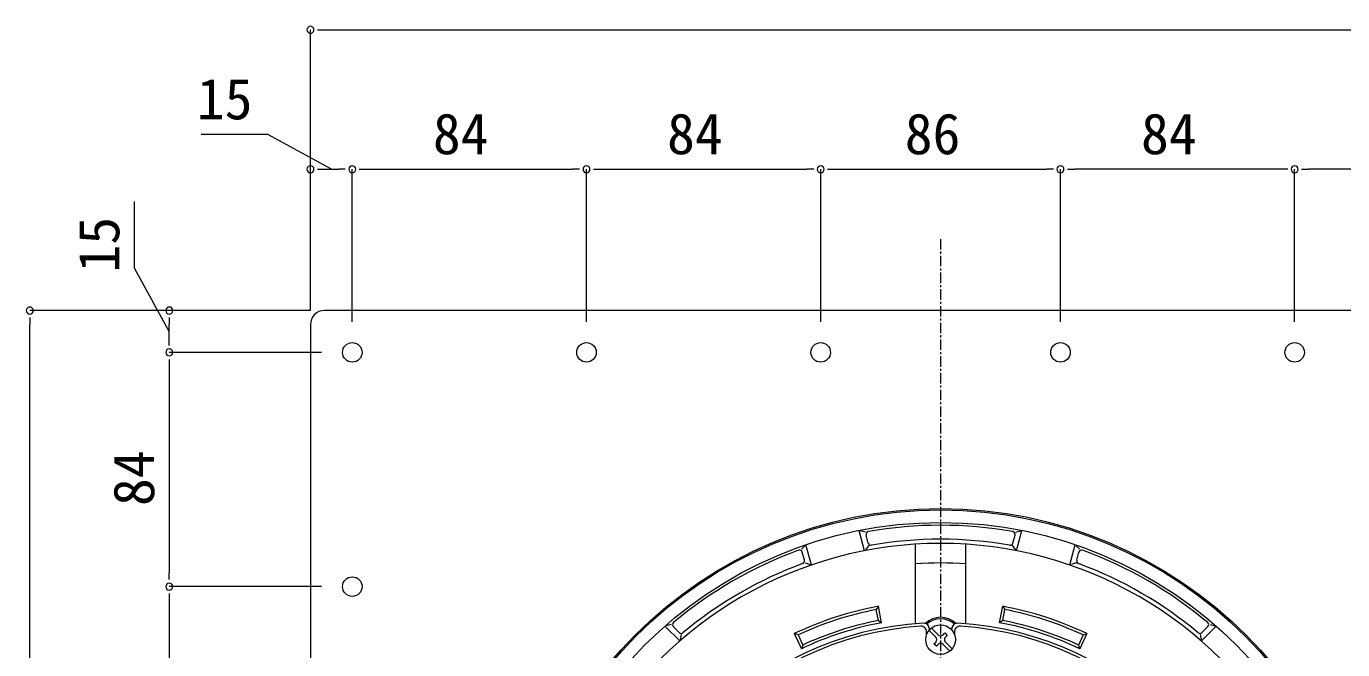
# Model space of a CAD drawing. Units: millimetres, scale not verified. Extents: x -1380 to 1380, y -955 to 955.
# Drawn here: x -778 to -305.9, y 329.3 to 552.8 of the extents above; entities that cross this region are included whole.
import ezdxf
from ezdxf.enums import TextEntityAlignment as Align

# ---------------------------------------------------------------- set-up
doc = ezdxf.new("R2010")
doc.units = ezdxf.units.MM
doc.header["$LTSCALE"] = 3
doc.linetypes.add('USER1', pattern=[2, 1.25, -0.25, 0.25, -0.25])
for name, color, linetype, lineweight in [('0-0_0', 7, 'Continuous', 15), ('0-2_L-2', 7, 'Continuous', 18), ('0-3_L-1', 7, 'Continuous', 18), ('0-4_L-5', 2, 'USER1', 18), ('0-5_L-3', 7, 'Continuous', 18), ('0-8_SUNPO', 7, 'Continuous', 18), ('0-B_L-1a', 3, 'Continuous', 18), ('0-C_L-1b', 150, 'Continuous', 18)]:
    doc.layers.add(name, color=color, linetype=linetype, lineweight=lineweight)
doc.styles.add('ＭＳ ゴシック', font='')
doc.styles.get('ＭＳ ゴシック').set_extended_font_data('MS Gothic')

msp = doc.modelspace()

# ---------------------------------------------------------------- linework, layer by layer
at = {"layer": '0-0_0'}
for p, q in [((-673.579, 551.564), (-671.079, 551.564)), ((-673.579, 501.564), (-671.079, 501.564)), ((-663.579, 501.564), (-666.079, 501.564)), ((-658.579, 501.564), (-656.079, 501.564)), ((-579.579, 501.564), (-582.079, 501.564)), ((-574.579, 501.564), (-572.079, 501.564)), ((-495.579, 501.564), (-498.079, 501.564)), ((-490.579, 501.564), (-488.079, 501.564)), ((-409.579, 501.564), (-412.079, 501.564)), ((-404.579, 501.564), (-402.079, 501.564)), ((-325.579, 501.564), (-328.079, 501.564)), ((-320.579, 501.564), (-318.079, 501.564)), ((-776.747, 448.397), (-776.747, 445.897)), ((-726.747, 448.397), (-726.747, 445.897)), ((-726.747, 438.397), (-726.747, 440.897)), ((-726.747, 433.397), (-726.747, 430.897)), ((-726.747, 354.397), (-726.747, 356.897)), ((-726.747, 349.397), (-726.747, 346.897))]:
    msp.add_line(p, q, dxfattribs=at)
for centre, start, end in [((-676.079, 551.564), 0, 180), ((-676.079, 551.564), 180, 0), ((-676.079, 501.564), 0, 180), ((-676.079, 501.564), 180, 0), ((-661.079, 501.564), 0, 180), ((-661.079, 501.564), 0, 180), ((-661.079, 501.564), 180, 0), ((-661.079, 501.564), 180, 0), ((-577.079, 501.564), 0, 180), ((-577.079, 501.564), 0, 180), ((-577.079, 501.564), 180, 0), ((-577.079, 501.564), 180, 0), ((-493.079, 501.564), 0, 180), ((-493.079, 501.564), 0, 180), ((-493.079, 501.564), 180, 0), ((-493.079, 501.564), 180, 0), ((-407.079, 501.564), 0, 180), ((-407.079, 501.564), 0, 180), ((-407.079, 501.564), 180, 0), ((-407.079, 501.564), 180, 0), ((-323.079, 501.564), 0, 180), ((-323.079, 501.564), 0, 180), ((-323.079, 501.564), 180, 0), ((-323.079, 501.564), 180, 0), ((-776.747, 450.897), 90, 270), ((-776.747, 450.897), 270, 90), ((-726.747, 450.897), 90, 270), ((-726.747, 450.897), 270, 90), ((-726.747, 435.897), 90, 270), ((-726.747, 435.897), 90, 270), ((-726.747, 435.897), 270, 90), ((-726.747, 435.897), 270, 90), ((-726.747, 351.897), 90, 270), ((-726.747, 351.897), 90, 270), ((-726.747, 351.897), 270, 90), ((-726.747, 351.897), 270, 90)]:
    msp.add_arc(centre, 1.25, start, end, dxfattribs=at)
at = {"layer": '0-2_L-2'}
for radius in [155, 154.5]:
    msp.add_circle((-450.079, 224.897), radius, dxfattribs=at)
at = {"layer": '0-3_L-1'}
for p, q in [((-229.079, 450.897), (-671.079, 450.897)), ((-676.079, 445.897), (-676.079, 3.897))]:
    msp.add_line(p, q, dxfattribs=at)
for centre in [(-661.079, 435.897), (-577.079, 435.897), (-493.079, 435.897), (-407.079, 435.897), (-323.079, 435.897), (-661.079, 351.897)]:
    msp.add_circle(centre, 3.5, dxfattribs=at)
msp.add_arc((-671.079, 445.897), 5, 90, 180, dxfattribs=at)
at = {"layer": '0-4_L-5'}
msp.add_line((-450.079, 476.517), (-450.079, -26.723), dxfattribs=at)
at = {"layer": '0-5_L-3'}
for p, q in [((-451.813, 333.781), (-454.192, 336.161)), ((-453.344, 337.009), (-450.964, 334.63)), ((-449.196, 334.63), (-448.56, 335.266)), ((-452.449, 331.377), (-451.813, 332.013)), ((-446.816, 328.785), (-449.196, 331.165)), ((-448.348, 332.013), (-445.968, 329.633))]:
    msp.add_line(p, q, dxfattribs=at)
for points in [[(-448.56, 335.266), (-447.711, 334.417), (-448.348, 333.781)], [(-450.964, 331.165), (-451.6, 330.528), (-452.449, 331.377)]]:
    msp.add_lwpolyline(points, dxfattribs=at)
msp.add_circle((-450.08, 332.897), 5.3, dxfattribs=at)
for centre, start, end in [((-452.696, 332.897), 315, 45), ((-450.08, 335.513), 225, 315), ((-450.08, 330.281), 45, 135), ((-447.464, 332.897), 135, 225)]:
    msp.add_arc(centre, 1.25, start, end, dxfattribs=at)
at = {"layer": '0-8_SUNPO'}
for p, q in [((-676.079, 450.897), (-676.079, 551.564)), ((-671.079, 551.564), (-229.079, 551.564)), ((-676.079, 450.897), (-676.079, 501.564)), ((-671.079, 501.564), (-666.079, 501.564)), ((-661.079, 446.897), (-661.079, 501.564)), ((-661.079, 446.897), (-661.079, 501.564)), ((-656.079, 501.564), (-582.079, 501.564)), ((-577.079, 446.897), (-577.079, 501.564)), ((-577.079, 446.897), (-577.079, 501.564)), ((-572.079, 501.564), (-498.079, 501.564)), ((-493.079, 446.897), (-493.079, 501.564)), ((-493.079, 446.897), (-493.079, 501.564)), ((-488.079, 501.564), (-412.079, 501.564)), ((-407.079, 446.897), (-407.079, 501.564)), ((-407.079, 446.897), (-407.079, 501.564)), ((-328.079, 501.564), (-402.079, 501.564)), ((-323.079, 446.897), (-323.079, 501.564)), ((-323.079, 446.897), (-323.079, 501.564)), ((-244.079, 501.564), (-318.079, 501.564)), ((-676.079, 450.897), (-776.747, 450.897)), ((-676.079, 450.897), (-726.747, 450.897)), ((-776.747, 3.897), (-776.747, 445.897)), ((-726.747, 440.897), (-726.747, 445.897)), ((-672.079, 435.897), (-726.747, 435.897)), ((-672.079, 435.897), (-726.747, 435.897)), ((-726.747, 430.897), (-726.747, 356.897)), ((-672.079, 351.897), (-726.747, 351.897)), ((-672.079, 351.897), (-726.747, 351.897)), ((-726.747, 346.897), (-726.747, 272.897))]:
    msp.add_line(p, q, dxfattribs=at)
for points in [[(-668.579, 501.564), (-691.366, 514.064), (-715.295, 514.064)], [(-726.747, 443.397), (-739.247, 466.084), (-739.247, 490.013)]]:
    msp.add_lwpolyline(points, dxfattribs=at)
at = {"layer": '0-B_L-1a'}
for p, q in [((-455.079, 334.656), (-455.079, 335.676)), ((-454.079, 336.736), (-454.079, 336.374)), ((-446.079, 336.374), (-446.079, 336.736)), ((-445.079, 335.676), (-445.079, 334.654))]:
    msp.add_line(p, q, dxfattribs=at)
for centre, radius, start, end in [((-450.079, 224.897), 114, 93.07089, 266.92911), ((-450.079, 224.897), 113, 93.61565, 266.38435), ((-457.079, 335.676), 2, 0, 93.61565), ((-456.079, 336.736), 2, 0, 93.07089), ((-444.079, 336.736), 2, 86.92911, 180), ((-443.079, 335.676), 2, 86.38435, 180), ((-450.079, 224.897), 114, 273.07089, 86.92911), ((-450.079, 224.897), 113, 273.61565, 86.38435)]:
    msp.add_arc(centre, radius, start, end, dxfattribs=at)
at = {"layer": '0-C_L-1b'}
for p, q in [((-477.338, 364.765), (-479.284, 372.026)), ((-477.057, 371.443), (-478.8, 371.9)), ((-475.996, 367.483), (-476.775, 370.392)), ((-424.163, 367.483), (-423.383, 370.392)), ((-423.102, 371.443), (-421.359, 371.9)), ((-422.82, 364.765), (-420.875, 372.026)), ((-499.989, 365.298), (-498.708, 366.565)), ((-498.928, 361.338), (-499.708, 364.247)), ((-496.407, 359.656), (-498.352, 366.917)), ((-475.758, 366.597), (-477.012, 365.144)), ((-459.079, 338.541), (-459.079, 367.111)), ((-441.079, 338.541), (-441.079, 367.111)), ((-424.4, 366.597), (-423.147, 365.144)), ((-403.752, 359.656), (-401.806, 366.917)), ((-400.17, 365.298), (-401.451, 366.565)), ((-401.231, 361.338), (-400.451, 364.247)), ((-498.691, 360.452), (-496.879, 359.821)), ((-401.468, 360.452), (-403.28, 359.821)), ((-472.376, 344.842), (-473.167, 343.674)), ((-471.231, 338.952), (-472.376, 344.842)), ((-428.928, 338.952), (-427.783, 344.842)), ((-427.783, 344.842), (-426.991, 343.674)), ((-472.404, 339.747), (-473.167, 343.674)), ((-427.755, 339.747), (-426.991, 343.674)), ((-543.621, 332.397), (-548.936, 337.713)), ((-546.715, 338.321), (-548.454, 337.845)), ((-543.817, 335.422), (-545.946, 337.551)), ((-472.404, 339.747), (-471.231, 338.952)), ((-427.755, 339.747), (-428.928, 338.952)), ((-356.538, 332.397), (-351.223, 337.713)), ((-356.342, 335.422), (-354.212, 337.551)), ((-353.443, 338.321), (-351.705, 337.845)), ((-543.168, 334.773), (-543.527, 332.888)), ((-501.216, 334.56), (-502.543, 335.04)), ((-502.543, 335.04), (-500.008, 329.602)), ((-501.216, 334.56), (-499.526, 330.935)), ((-499.526, 330.935), (-500.008, 329.602)), ((-398.943, 334.56), (-400.633, 330.935)), ((-400.633, 330.935), (-400.151, 329.602)), ((-397.615, 335.04), (-400.151, 329.602)), ((-398.943, 334.56), (-397.615, 335.04)), ((-356.991, 334.773), (-356.632, 332.888))]:
    msp.add_line(p, q, dxfattribs=at)
msp.add_circle((-450.079, 224.897), 150, dxfattribs=at)
for centre, radius, start, end in [((-450.079, 224.397), 149.5, 80.02222, 99.97778), ((-475.809, 370.651), 1, 99.97778, 195), ((-450.079, 224.397), 144.5, 80.12605, 99.87395), ((-424.349, 370.651), 1, 345, 80.02222), ((-450.079, 224.897), 142.5, 90, 150), ((-449.829, 224.464), 149.5, 110.02222, 129.97778), ((-500.673, 363.989), 1, 15, 110.02222), ((-475.03, 367.742), 1, 195, 279.87395), ((-450.079, 224.897), 142.5, 30, 90), ((-425.129, 367.742), 1, 260.12605, 345), ((-399.485, 363.989), 1, 69.97778, 165), ((-450.329, 224.464), 149.5, 50.02222, 69.97778), ((-449.829, 224.464), 144.5, 110.12605, 129.87395), ((-499.894, 361.079), 1, 290.12605, 15), ((-450.079, 224.897), 135.486, 86.19119, 93.80881), ((-400.265, 361.079), 1, 165, 249.87395), ((-450.329, 224.464), 144.5, 50.12605, 69.87395), ((-450.079, 224.897), 122, 100.53036, 115.46964), ((-450.079, 224.897), 122, 64.53036, 79.46964), ((-450.079, 224.897), 121, 101, 115), ((-450.079, 332.897), 7.5, 48.05733, 131.94267), ((-450.079, 224.897), 121, 65, 79), ((-545.239, 338.259), 1, 129.97778, 225), ((-543.11, 336.129), 1, 225, 309.87395), ((-450.079, 224.897), 116, 100.50606, 115.49394), ((-450.079, 224.897), 117, 101, 115), ((-450.079, 224.897), 116, 64.50606, 79.49394), ((-450.079, 224.897), 117, 65, 79), ((-357.049, 336.129), 1, 230.12605, 315), ((-354.92, 338.259), 1, 315, 50.02222)]:
    msp.add_arc(centre, radius, start, end, dxfattribs=at)
msp.add_ellipse((-450.079, 332.647), major_axis=(0, 8.25), ratio=0.969048, start_param=5.529813, end_param=7.0365576, dxfattribs=at)

# ---------------------------------------------------------------- texts
at = {"layer": '0-8_SUNPO', "style": 'ＭＳ ゴシック'}
for s, p in [('15', (-716.833, 515.064)), ('84', (-632.176, 502.564)), ('84', (-548.176, 502.564)), ('86', (-462.922, 502.564)), ('84', (-378.176, 502.564))]:
    msp.add_text(s, height=14.66, dxfattribs=at).set_placement(p, align=Align.BOTTOM_LEFT)
for s, p in [('15', (-740.247, 464.546)), ('84', (-727.747, 380.8))]:
    msp.add_text(s, height=14.66, rotation=90, dxfattribs=at).set_placement(p, align=Align.BOTTOM_LEFT)

doc.saveas('drawing.dxf')
